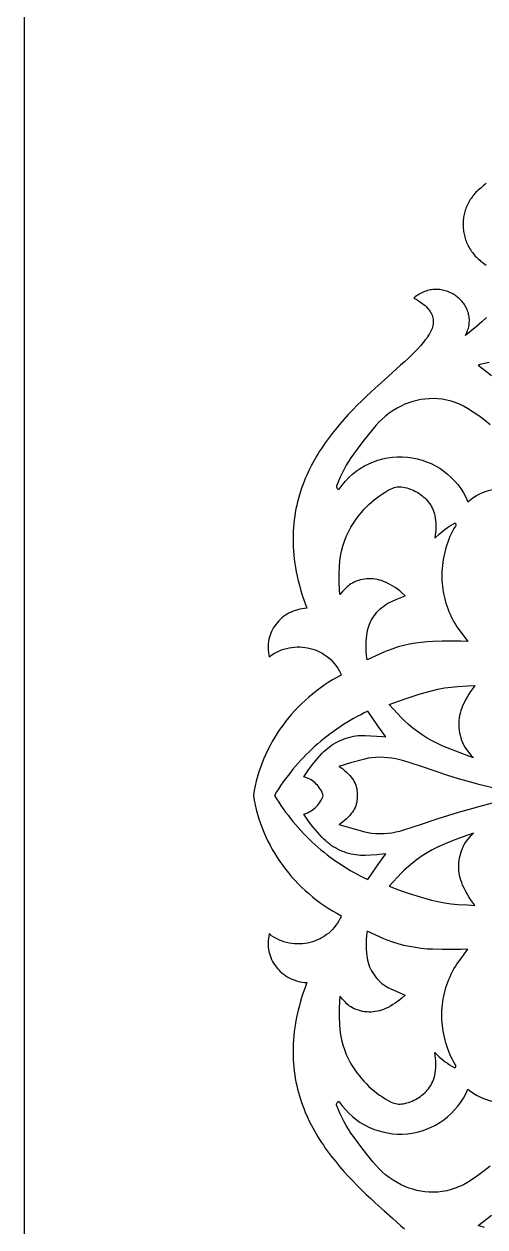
# Model space of a CAD drawing. Extents: x 2828 to 3228, y -800 to 800.
# Drawn here: x 2828.1 to 2908.5, y -75.3 to 134.5 of the extents above; entities that cross this region are included whole.
import ezdxf

# ---------------------------------------------------------------- set-up
doc = ezdxf.new("R2010")
doc.units = 0
doc.layers.add('LAYER_1', color=18, linetype='CONTINUOUS')

msp = doc.modelspace()

# ---------------------------------------------------------------- linework, layer by layer
at = {"layer": 'LAYER_1'}
for points in [[(2828.14, -800), (3228.14, -800), (3228.14, 800), (2828.14, 800)], [(2894.41, 26.15), (2893.42, 25.89), (2892.45, 25.58), (2891.49, 25.24), (2890.89, 24.99), (2887.97, 23.66), (2887.93, 23.96), (2887.87, 24.53), (2887.83, 25.1), (2887.81, 25.67), (2887.81, 26.24), (2887.83, 26.81), (2887.86, 27.39), (2887.92, 27.95), (2887.97, 28.35), (2888.05, 28.75), (2888.15, 29.14), (2888.27, 29.52), (2888.42, 29.89), (2888.58, 30.25), (2888.76, 30.61), (2888.96, 30.96), (2889.19, 31.29), (2889.43, 31.61), (2889.68, 31.93), (2889.96, 32.22), (2890.25, 32.51), (2890.56, 32.78), (2890.89, 33.03), (2891.23, 33.27), (2891.61, 33.5), (2892, 33.7), (2893.15, 34.21), (2894.62, 34.82), (2894.03, 35.35), (2893.66, 35.66), (2893.28, 35.95), (2892.89, 36.23), (2892.48, 36.49), (2892.07, 36.73), (2891.64, 36.96), (2891.2, 37.18), (2890.86, 37.33), (2890.5, 37.46), (2890.14, 37.56), (2889.77, 37.65), (2889.4, 37.71), (2889.03, 37.76), (2888.66, 37.78), (2888.29, 37.78), (2887.91, 37.76), (2887.54, 37.72), (2887.17, 37.66), (2886.81, 37.58), (2886.45, 37.47), (2886.09, 37.35), (2885.74, 37.2), (2885.4, 37.03), (2885.16, 36.89), (2884.93, 36.74), (2884.71, 36.57), (2884.5, 36.38), (2884.07, 35.96), (2883.66, 35.53), (2883.26, 35.08), (2883.21, 35.02), (2883.15, 35.88), (2883.11, 37.24), (2883.11, 38.6), (2883.15, 39.96), (2883.22, 40.85), (2883.34, 41.74), (2883.51, 42.62), (2883.74, 43.48), (2884.02, 44.33), (2884.35, 45.17), (2884.73, 45.98), (2885.16, 46.78), (2885.49, 47.32), (2885.83, 47.85), (2886.2, 48.37), (2886.58, 48.87), (2886.99, 49.36), (2887.41, 49.84), (2887.85, 50.3), (2888.3, 50.75), (2888.74, 51.15), (2889.19, 51.54), (2889.66, 51.91), (2890.14, 52.26), (2890.64, 52.59), (2891.15, 52.91), (2891.67, 53.21), (2892.2, 53.49), (2892.44, 53.59), (2892.69, 53.68), (2892.94, 53.75), (2893.2, 53.8), (2893.46, 53.82), (2893.72, 53.83), (2893.99, 53.81), (2894.25, 53.78), (2894.58, 53.71), (2894.9, 53.63), (2895.22, 53.53), (2895.54, 53.42), (2895.85, 53.3), (2896.15, 53.17), (2896.44, 53.02), (2896.73, 52.86), (2897, 52.68), (2897.27, 52.5), (2897.53, 52.3), (2897.78, 52.09), (2898.03, 51.87), (2898.26, 51.64), (2898.47, 51.4), (2898.68, 51.15), (2898.88, 50.88), (2899.07, 50.6), (2899.23, 50.32), (2899.38, 50.02), (2899.51, 49.72), (2899.62, 49.41), (2899.72, 49.09), (2899.79, 48.77), (2899.87, 48.36), (2899.93, 47.94), (2899.96, 47.52), (2899.98, 47.1), (2899.98, 46.68), (2899.96, 46.26), (2899.92, 45.84), (2899.78, 44.85), (2900.53, 45.56), (2900.88, 45.86), (2901.24, 46.16), (2901.6, 46.44), (2901.98, 46.71), (2902.37, 46.97), (2902.77, 47.21), (2903.16, 47.44), (2903.22, 47.46), (2903.26, 47.47), (2903.31, 47.46), (2903.35, 47.45), (2903.39, 47.43), (2903.42, 47.4), (2903.44, 47.37), (2903.46, 47.33), (2903.47, 47.24), (2903.46, 47.15), (2903.43, 47.06), (2903.38, 46.97), (2903.12, 46.53), (2902.87, 46.08), (2902.63, 45.62), (2902.42, 45.15), (2902.22, 44.66), (2902.04, 44.17), (2901.87, 43.67), (2901.71, 43.17), (2901.58, 42.67), (2901.45, 42.16), (2901.35, 41.65), (2901.25, 41.14), (2901.18, 40.62), (2901.12, 40.1), (2901.07, 39.59), (2901.04, 39.07), (2901.02, 38.54), (2901.03, 38.02), (2901.04, 37.5), (2901.08, 36.98), (2901.12, 36.48), (2901.19, 35.97), (2901.26, 35.48), (2901.36, 34.98), (2901.47, 34.49), (2901.59, 34), (2901.73, 33.52), (2901.89, 33.04), (2902.05, 32.57), (2902.24, 32.1), (2902.44, 31.63), (2902.65, 31.17), (2902.88, 30.72), (2903.12, 30.27), (2903.38, 29.83), (2903.65, 29.4), (2904.01, 28.88), (2905.56, 26.84), (2904.35, 26.88), (2902.72, 26.89), (2901.09, 26.88), (2899.46, 26.84), (2898.44, 26.79), (2897.42, 26.69), (2896.41, 26.55), (2895.4, 26.37)], [(2905.04, 8.39), (2905.32, 7.98), (2906.15, 6.98), (2906.51, 6.58), (2905.7, 6.86), (2904.19, 7.41), (2902.68, 8), (2901.2, 8.61), (2900.26, 9.04), (2899.35, 9.5), (2898.46, 10), (2897.59, 10.54), (2896.76, 11.12), (2895.95, 11.73), (2895.17, 12.38), (2894.42, 13.06), (2893.98, 13.51), (2891.84, 15.85), (2893.44, 16.45), (2895.34, 17.1), (2897.26, 17.7), (2899.19, 18.25), (2900.32, 18.52), (2901.47, 18.74), (2902.62, 18.9), (2903.79, 19), (2905.5, 19.1), (2906.77, 19.17), (2906.69, 19.07), (2906.35, 18.61), (2906.02, 18.14), (2905.7, 17.66), (2905.41, 17.16), (2905.14, 16.66), (2904.88, 16.15), (2904.64, 15.63), (2904.48, 15.21), (2904.33, 14.79), (2904.22, 14.37), (2904.12, 13.94), (2904.05, 13.51), (2904, 13.08), (2903.97, 12.65), (2903.97, 12.21), (2903.99, 11.78), (2904.04, 11.34), (2904.11, 10.91), (2904.2, 10.49), (2904.31, 10.06), (2904.45, 9.64), (2904.61, 9.23), (2904.8, 8.82)], [(2871.82, 0), (2872.19, -0.6), (2872.57, -1.19), (2872.95, -1.77), (2873.35, -2.34), (2873.76, -2.91), (2874.18, -3.46), (2874.6, -4.01), (2875.04, -4.55), (2875.49, -5.09), (2875.95, -5.61), (2876.41, -6.12), (2876.89, -6.63), (2877.37, -7.13), (2877.86, -7.61), (2878.36, -8.09), (2878.88, -8.56), (2879.39, -9.02), (2879.92, -9.47), (2880.46, -9.91), (2881, -10.34), (2881.55, -10.76), (2882.11, -11.17), (2882.68, -11.57), (2883.26, -11.96), (2883.84, -12.34), (2884.43, -12.71), (2885.03, -13.07), (2885.63, -13.41), (2886.24, -13.75), (2886.86, -14.08), (2887.49, -14.39), (2888.12, -14.69), (2888.85, -13.56), (2889.71, -12.3), (2890.6, -11.07), (2891.25, -10.21), (2890.69, -10.27), (2889.67, -10.35), (2888.65, -10.41), (2887.63, -10.45), (2887.23, -10.46), (2886.82, -10.45), (2886.42, -10.42), (2886.01, -10.38), (2885.59, -10.31), (2885.17, -10.22), (2884.76, -10.12), (2884.35, -10), (2883.95, -9.86), (2883.56, -9.71), (2883.18, -9.54), (2882.8, -9.36), (2882.44, -9.16), (2882.08, -8.94), (2881.73, -8.71), (2881.39, -8.46), (2881.07, -8.2), (2880.75, -7.93), (2880.45, -7.64), (2880.16, -7.34), (2879.33, -6.42), (2878.53, -5.47), (2877.78, -4.48), (2876.92, -3.26), (2877.45, -3.07), (2877.72, -2.96), (2877.98, -2.83), (2878.23, -2.69), (2878.47, -2.53), (2878.7, -2.36), (2878.92, -2.18), (2879.12, -1.98), (2879.33, -1.76), (2879.52, -1.53), (2879.69, -1.28), (2879.85, -1.03), (2880, -0.77), (2880.12, -0.5), (2880.23, -0.23), (2880.31, 0), (2880.23, 0.23), (2880.12, 0.5), (2880, 0.77), (2879.85, 1.03), (2879.69, 1.28), (2879.52, 1.53), (2879.33, 1.76), (2879.12, 1.98), (2878.92, 2.18), (2878.7, 2.36), (2878.47, 2.53), (2878.23, 2.69), (2877.98, 2.83), (2877.72, 2.96), (2877.45, 3.07), (2876.92, 3.26), (2877.78, 4.48), (2878.53, 5.47), (2879.33, 6.42), (2880.16, 7.34), (2880.45, 7.64), (2880.75, 7.93), (2881.07, 8.2), (2881.39, 8.46), (2881.73, 8.71), (2882.08, 8.94), (2882.44, 9.16), (2882.8, 9.36), (2883.18, 9.54), (2883.56, 9.71), (2883.95, 9.86), (2884.35, 10), (2884.76, 10.12), (2885.17, 10.22), (2885.59, 10.31), (2886.01, 10.38), (2886.42, 10.42), (2886.82, 10.45), (2887.23, 10.46), (2887.63, 10.45), (2888.65, 10.41), (2889.67, 10.35), (2890.69, 10.27), (2891.25, 10.21), (2890.6, 11.07), (2889.71, 12.3), (2888.85, 13.56), (2888.12, 14.69), (2887.49, 14.39), (2886.86, 14.08), (2886.24, 13.75), (2885.63, 13.41), (2885.03, 13.07), (2884.43, 12.71), (2883.84, 12.34), (2883.26, 11.96), (2882.68, 11.57), (2882.11, 11.17), (2881.55, 10.76), (2881, 10.34), (2880.46, 9.91), (2879.92, 9.47), (2879.39, 9.02), (2878.88, 8.56), (2878.36, 8.09), (2877.86, 7.61), (2877.37, 7.13), (2876.89, 6.63), (2876.41, 6.12), (2875.95, 5.61), (2875.49, 5.09), (2875.04, 4.55), (2874.6, 4.01), (2874.18, 3.46), (2873.76, 2.91), (2873.35, 2.34), (2872.95, 1.77), (2872.57, 1.19), (2872.19, 0.6)], [(2905.04, -8.39), (2905.32, -7.98), (2906.15, -6.98), (2906.51, -6.58), (2905.7, -6.86), (2904.19, -7.41), (2902.68, -8), (2901.2, -8.61), (2900.26, -9.04), (2899.35, -9.5), (2898.46, -10), (2897.59, -10.54), (2896.76, -11.12), (2895.95, -11.73), (2895.17, -12.38), (2894.42, -13.06), (2893.98, -13.51), (2891.84, -15.85), (2893.44, -16.45), (2895.34, -17.1), (2897.26, -17.7), (2899.19, -18.25), (2900.32, -18.52), (2901.47, -18.74), (2902.62, -18.9), (2903.79, -19), (2905.5, -19.1), (2906.77, -19.17), (2906.69, -19.07), (2906.35, -18.61), (2906.02, -18.14), (2905.7, -17.66), (2905.41, -17.16), (2905.14, -16.66), (2904.88, -16.15), (2904.64, -15.63), (2904.48, -15.21), (2904.33, -14.79), (2904.22, -14.37), (2904.12, -13.94), (2904.05, -13.51), (2904, -13.08), (2903.97, -12.65), (2903.97, -12.21), (2903.99, -11.78), (2904.04, -11.34), (2904.11, -10.91), (2904.2, -10.49), (2904.31, -10.06), (2904.45, -9.64), (2904.61, -9.23), (2904.8, -8.82)], [(2894.41, -26.15), (2893.42, -25.89), (2892.45, -25.58), (2891.49, -25.24), (2890.89, -24.99), (2887.97, -23.66), (2887.93, -23.96), (2887.87, -24.53), (2887.83, -25.1), (2887.81, -25.67), (2887.81, -26.24), (2887.83, -26.81), (2887.86, -27.39), (2887.92, -27.95), (2887.97, -28.35), (2888.05, -28.75), (2888.15, -29.14), (2888.27, -29.52), (2888.42, -29.89), (2888.58, -30.25), (2888.76, -30.61), (2888.96, -30.96), (2889.19, -31.29), (2889.43, -31.61), (2889.68, -31.93), (2889.96, -32.22), (2890.25, -32.51), (2890.56, -32.78), (2890.89, -33.03), (2891.23, -33.27), (2891.61, -33.5), (2892, -33.7), (2893.15, -34.21), (2894.62, -34.82), (2894.03, -35.35), (2893.66, -35.66), (2893.28, -35.95), (2892.89, -36.23), (2892.48, -36.49), (2892.07, -36.73), (2891.64, -36.96), (2891.2, -37.18), (2890.86, -37.33), (2890.5, -37.46), (2890.14, -37.56), (2889.77, -37.65), (2889.4, -37.71), (2889.03, -37.76), (2888.66, -37.78), (2888.29, -37.78), (2887.91, -37.76), (2887.54, -37.72), (2887.17, -37.66), (2886.81, -37.58), (2886.45, -37.47), (2886.09, -37.35), (2885.74, -37.2), (2885.4, -37.03), (2885.16, -36.89), (2884.93, -36.74), (2884.71, -36.57), (2884.5, -36.38), (2884.07, -35.96), (2883.66, -35.53), (2883.26, -35.08), (2883.21, -35.02), (2883.15, -35.88), (2883.11, -37.24), (2883.11, -38.6), (2883.15, -39.96), (2883.22, -40.85), (2883.34, -41.74), (2883.51, -42.62), (2883.74, -43.48), (2884.02, -44.33), (2884.35, -45.17), (2884.73, -45.98), (2885.16, -46.78), (2885.49, -47.32), (2885.83, -47.85), (2886.2, -48.37), (2886.58, -48.87), (2886.99, -49.36), (2887.41, -49.84), (2887.85, -50.3), (2888.3, -50.75), (2888.74, -51.15), (2889.19, -51.54), (2889.66, -51.91), (2890.14, -52.26), (2890.64, -52.59), (2891.15, -52.91), (2891.67, -53.21), (2892.2, -53.49), (2892.44, -53.59), (2892.69, -53.68), (2892.94, -53.75), (2893.2, -53.8), (2893.46, -53.82), (2893.72, -53.83), (2893.99, -53.81), (2894.25, -53.78), (2894.58, -53.71), (2894.9, -53.63), (2895.22, -53.53), (2895.54, -53.42), (2895.85, -53.3), (2896.15, -53.17), (2896.44, -53.02), (2896.73, -52.86), (2897, -52.68), (2897.27, -52.5), (2897.53, -52.3), (2897.78, -52.09), (2898.03, -51.87), (2898.26, -51.64), (2898.47, -51.4), (2898.68, -51.15), (2898.88, -50.88), (2899.07, -50.6), (2899.23, -50.32), (2899.38, -50.02), (2899.51, -49.72), (2899.62, -49.41), (2899.72, -49.09), (2899.79, -48.77), (2899.87, -48.36), (2899.93, -47.94), (2899.96, -47.52), (2899.98, -47.1), (2899.98, -46.68), (2899.96, -46.26), (2899.92, -45.84), (2899.78, -44.85), (2900.53, -45.56), (2900.88, -45.86), (2901.24, -46.16), (2901.6, -46.44), (2901.98, -46.71), (2902.37, -46.97), (2902.77, -47.21), (2903.16, -47.44), (2903.22, -47.46), (2903.26, -47.47), (2903.31, -47.46), (2903.35, -47.45), (2903.39, -47.43), (2903.42, -47.4), (2903.44, -47.37), (2903.46, -47.33), (2903.47, -47.24), (2903.46, -47.15), (2903.43, -47.06), (2903.38, -46.97), (2903.12, -46.53), (2902.87, -46.08), (2902.63, -45.62), (2902.42, -45.15), (2902.22, -44.66), (2902.04, -44.17), (2901.87, -43.67), (2901.71, -43.17), (2901.58, -42.67), (2901.45, -42.16), (2901.35, -41.65), (2901.25, -41.14), (2901.18, -40.62), (2901.12, -40.1), (2901.07, -39.59), (2901.04, -39.07), (2901.02, -38.54), (2901.03, -38.02), (2901.04, -37.5), (2901.08, -36.98), (2901.12, -36.48), (2901.19, -35.97), (2901.26, -35.48), (2901.36, -34.98), (2901.47, -34.49), (2901.59, -34), (2901.73, -33.52), (2901.89, -33.04), (2902.05, -32.57), (2902.24, -32.1), (2902.44, -31.63), (2902.65, -31.17), (2902.88, -30.72), (2903.12, -30.27), (2903.38, -29.83), (2903.65, -29.4), (2904.01, -28.88), (2905.56, -26.84), (2904.35, -26.88), (2902.72, -26.89), (2901.09, -26.88), (2899.46, -26.84), (2898.44, -26.79), (2897.42, -26.69), (2896.41, -26.55), (2895.4, -26.37)]]:
    msp.add_lwpolyline(points, close=True, dxfattribs=at)
for points in [[(2908.77, 106.76), (2908.52, 106.55), (2908.26, 106.33), (2908.02, 106.1), (2907.79, 105.92), (2907.58, 105.74), (2907.37, 105.55), (2907.17, 105.36), (2906.97, 105.17), (2906.79, 104.97), (2906.61, 104.76), (2906.44, 104.55), (2906.28, 104.34), (2906.13, 104.12), (2905.98, 103.91), (2905.85, 103.68), (2905.72, 103.46), (2905.6, 103.23), (2905.48, 103), (2905.38, 102.77), (2905.28, 102.53), (2905.19, 102.29), (2905.11, 102.05), (2905.03, 101.81), (2904.97, 101.57), (2904.91, 101.32), (2904.86, 101.08), (2904.81, 100.83), (2904.78, 100.58), (2904.75, 100.34), (2904.73, 100.09), (2904.72, 99.84), (2904.71, 99.59), (2904.72, 99.34), (2904.73, 99.09), (2904.74, 98.84), (2904.77, 98.6), (2904.8, 98.35), (2904.84, 98.1), (2904.89, 97.86), (2904.95, 97.62), (2905.01, 97.38), (2905.08, 97.14), (2905.16, 96.9), (2905.25, 96.66), (2905.34, 96.43), (2905.44, 96.2), (2905.55, 95.97), (2905.67, 95.74), (2905.79, 95.52), (2905.92, 95.3), (2906.06, 95.08), (2906.2, 94.87), (2906.35, 94.66), (2906.51, 94.45), (2906.68, 94.25), (2906.85, 94.05), (2907.04, 93.86), (2907.22, 93.67), (2907.42, 93.49), (2907.62, 93.31), (2907.83, 93.13), (2908.05, 92.97), (2908.28, 92.8), (2908.51, 92.65), (2908.75, 92.49)], [(2908.83, 83.32), (2907.96, 82.56), (2907.05, 81.78), (2906.1, 81.01), (2905.12, 80.22), (2905.25, 80.48), (2905.37, 80.73), (2905.47, 80.99), (2905.56, 81.24), (2905.64, 81.49), (2905.7, 81.74), (2905.75, 81.99), (2905.78, 82.23), (2905.8, 82.48), (2905.82, 82.72), (2905.81, 82.96), (2905.8, 83.2), (2905.78, 83.43), (2905.74, 83.66), (2905.69, 83.89), (2905.64, 84.12), (2905.57, 84.34), (2905.49, 84.55), (2905.4, 84.77), (2905.31, 84.98), (2905.2, 85.18), (2905.09, 85.38), (2904.96, 85.58), (2904.83, 85.77), (2904.69, 85.95), (2904.54, 86.13), (2904.39, 86.3), (2904.23, 86.47), (2904.06, 86.63), (2903.88, 86.79), (2903.7, 86.93), (2903.52, 87.07), (2903.32, 87.21), (2903.12, 87.34), (2902.92, 87.46), (2902.71, 87.57), (2902.5, 87.67), (2902.28, 87.77), (2902.06, 87.86), (2901.84, 87.93), (2901.61, 88), (2901.38, 88.07), (2901.15, 88.12), (2900.91, 88.16), (2900.68, 88.2), (2900.44, 88.22), (2900.2, 88.23), (2899.95, 88.24), (2899.71, 88.23), (2899.47, 88.21), (2899.22, 88.18), (2898.98, 88.14), (2898.73, 88.09), (2898.49, 88.03), (2898.25, 87.96), (2898.01, 87.87), (2897.77, 87.77), (2897.53, 87.66), (2897.29, 87.54), (2897.06, 87.41), (2896.82, 87.26), (2896.59, 87.1), (2896.37, 86.92), (2896.15, 86.73), (2896.51, 86.52), (2896.86, 86.31), (2897.18, 86.1), (2897.48, 85.89), (2897.76, 85.68), (2898.02, 85.47), (2898.25, 85.26), (2898.46, 85.04), (2898.66, 84.83), (2898.83, 84.61), (2898.98, 84.4), (2899.11, 84.18), (2899.23, 83.96), (2899.32, 83.74), (2899.4, 83.52), (2899.45, 83.29), (2899.49, 83.07), (2899.51, 82.84), (2899.52, 82.62), (2899.51, 82.39), (2899.48, 82.16), (2899.43, 81.92), (2899.37, 81.69), (2899.3, 81.45), (2899.21, 81.21), (2899.1, 80.97), (2898.98, 80.73), (2898.85, 80.48), (2898.7, 80.24), (2898.54, 79.99), (2898.37, 79.73), (2898.18, 79.48), (2897.77, 78.96), (2897.32, 78.43), (2896.82, 77.89), (2896.29, 77.34), (2895.72, 76.77), (2895.11, 76.2), (2894.48, 75.6), (2893.81, 75), (2892.41, 73.74), (2890.93, 72.42), (2889.4, 71.03), (2888.62, 70.31), (2887.83, 69.57), (2887.04, 68.81), (2886.26, 68.03), (2885.47, 67.23), (2884.7, 66.41), (2883.93, 65.57), (2883.18, 64.7), (2882.44, 63.81), (2882.08, 63.36), (2881.72, 62.9), (2881.37, 62.44), (2881.02, 61.97), (2880.68, 61.49), (2880.35, 61.01), (2880.02, 60.52), (2879.7, 60.03), (2879.39, 59.53), (2879.08, 59.02), (2878.79, 58.51), (2878.5, 57.98), (2878.22, 57.46), (2877.95, 56.92), (2877.69, 56.38), (2877.44, 55.83), (2877.2, 55.28), (2876.97, 54.72), (2876.75, 54.15), (2876.54, 53.57), (2876.35, 52.99), (2876.17, 52.4), (2876, 51.8), (2875.84, 51.2), (2875.7, 50.59), (2875.56, 49.97), (2875.45, 49.34), (2875.35, 48.7), (2875.26, 48.06), (2875.19, 47.41), (2875.13, 46.75), (2875.09, 46.09), (2875.06, 45.41), (2875.06, 44.73), (2875.07, 44.04), (2875.09, 43.34), (2875.14, 42.63), (2875.2, 41.91), (2875.28, 41.19), (2875.38, 40.46), (2875.49, 39.72), (2875.63, 38.97), (2875.79, 38.21), (2875.96, 37.44), (2876.16, 36.66), (2876.38, 35.88), (2876.62, 35.08), (2876.88, 34.28), (2877.16, 33.47), (2877.47, 32.65), (2877.05, 32.61), (2876.64, 32.56), (2876.24, 32.48), (2875.85, 32.38), (2875.47, 32.27), (2875.1, 32.13), (2874.74, 31.98), (2874.39, 31.81), (2874.05, 31.62), (2873.73, 31.41), (2873.42, 31.19), (2873.12, 30.95), (2872.84, 30.7), (2872.57, 30.44), (2872.32, 30.16), (2872.09, 29.87), (2871.87, 29.57), (2871.67, 29.26), (2871.48, 28.94), (2871.31, 28.61), (2871.17, 28.27), (2871.04, 27.92), (2870.93, 27.57), (2870.84, 27.21), (2870.77, 26.84), (2870.72, 26.47), (2870.7, 26.09), (2870.7, 25.71), (2870.72, 25.33), (2870.76, 24.94), (2870.83, 24.55), (2870.92, 24.16), (2871.12, 24.31), (2871.32, 24.46), (2871.73, 24.72), (2872.16, 24.96), (2872.59, 25.18), (2873.03, 25.36), (2873.48, 25.51), (2873.93, 25.64), (2874.39, 25.75), (2874.85, 25.82), (2875.31, 25.87), (2875.77, 25.9), (2876.23, 25.89), (2876.69, 25.87), (2877.15, 25.82), (2877.6, 25.74), (2878.05, 25.64), (2878.49, 25.51), (2878.92, 25.37), (2879.35, 25.2), (2879.76, 25), (2880.16, 24.78), (2880.55, 24.54), (2880.92, 24.28), (2881.28, 24), (2881.63, 23.69), (2881.95, 23.37), (2882.26, 23.02), (2882.54, 22.65), (2882.81, 22.26), (2882.93, 22.06), (2883.05, 21.85), (2883.16, 21.64), (2883.27, 21.43), (2883.37, 21.21), (2883.46, 20.98), (2882.7, 20.56), (2881.95, 20.13), (2881.21, 19.67), (2880.5, 19.2), (2879.8, 18.71), (2879.11, 18.2), (2878.44, 17.67), (2877.79, 17.13), (2877.16, 16.57), (2876.55, 15.99), (2875.95, 15.4), (2875.37, 14.79), (2874.81, 14.17), (2874.27, 13.53), (2873.75, 12.88), (2873.25, 12.21), (2872.76, 11.53), (2872.3, 10.84), (2871.86, 10.13), (2871.44, 9.42), (2871.04, 8.69), (2870.67, 7.95), (2870.31, 7.2), (2869.98, 6.43), (2869.66, 5.66), (2869.38, 4.88), (2869.11, 4.09), (2868.87, 3.29), (2868.65, 2.48), (2868.45, 1.66), (2868.28, 0.83), (2868.14, 0), (2868.28, -0.83), (2868.45, -1.66), (2868.65, -2.48), (2868.87, -3.29), (2869.11, -4.09), (2869.38, -4.88), (2869.66, -5.66), (2869.98, -6.43), (2870.31, -7.2), (2870.67, -7.95), (2871.04, -8.69), (2871.44, -9.42), (2871.86, -10.13), (2872.3, -10.84), (2872.76, -11.53), (2873.25, -12.21), (2873.75, -12.88), (2874.27, -13.53), (2874.81, -14.17), (2875.37, -14.79), (2875.95, -15.4), (2876.55, -15.99), (2877.16, -16.57), (2877.79, -17.13), (2878.44, -17.67), (2879.11, -18.2), (2879.8, -18.71), (2880.5, -19.2), (2881.21, -19.67), (2881.95, -20.13), (2882.7, -20.56), (2883.46, -20.98), (2883.37, -21.21), (2883.27, -21.43), (2883.16, -21.64), (2883.05, -21.85), (2882.81, -22.26), (2882.54, -22.65), (2882.26, -23.02), (2881.95, -23.37), (2881.63, -23.69), (2881.28, -24), (2880.92, -24.28), (2880.55, -24.54), (2880.16, -24.78), (2879.76, -25), (2879.35, -25.2), (2878.92, -25.37), (2878.49, -25.51), (2878.05, -25.64), (2877.6, -25.74), (2877.15, -25.82), (2876.69, -25.87), (2876.23, -25.89), (2875.77, -25.9), (2875.31, -25.87), (2874.85, -25.82), (2874.39, -25.75), (2873.93, -25.64), (2873.48, -25.51), (2873.03, -25.36), (2872.59, -25.18), (2872.16, -24.96), (2871.73, -24.72), (2871.32, -24.46), (2871.12, -24.31), (2870.92, -24.16), (2870.83, -24.55), (2870.76, -24.94), (2870.72, -25.33), (2870.7, -25.71), (2870.7, -26.09), (2870.72, -26.47), (2870.77, -26.84), (2870.84, -27.21), (2870.93, -27.57), (2871.04, -27.92), (2871.17, -28.27), (2871.31, -28.61), (2871.48, -28.94), (2871.67, -29.26), (2871.87, -29.57), (2872.09, -29.87), (2872.32, -30.16), (2872.57, -30.44), (2872.84, -30.7), (2873.12, -30.95), (2873.42, -31.19), (2873.73, -31.41), (2874.05, -31.62), (2874.39, -31.81), (2874.74, -31.98), (2875.1, -32.13), (2875.47, -32.27), (2875.85, -32.38), (2876.24, -32.48), (2876.64, -32.56), (2877.05, -32.61), (2877.47, -32.65), (2877.16, -33.47), (2876.88, -34.28), (2876.62, -35.08), (2876.38, -35.88), (2876.16, -36.66), (2875.96, -37.44), (2875.79, -38.21), (2875.63, -38.97), (2875.49, -39.72), (2875.38, -40.46), (2875.28, -41.19), (2875.2, -41.91), (2875.14, -42.63), (2875.09, -43.34), (2875.07, -44.04), (2875.06, -44.73), (2875.06, -45.41), (2875.09, -46.09), (2875.13, -46.75), (2875.19, -47.41), (2875.26, -48.06), (2875.35, -48.7), (2875.45, -49.34), (2875.56, -49.97), (2875.7, -50.59), (2875.84, -51.2), (2876, -51.8), (2876.17, -52.4), (2876.35, -52.99), (2876.54, -53.57), (2876.75, -54.15), (2876.97, -54.72), (2877.2, -55.28), (2877.44, -55.83), (2877.69, -56.38), (2877.95, -56.92), (2878.22, -57.46), (2878.5, -57.98), (2878.79, -58.51), (2879.08, -59.02), (2879.39, -59.53), (2879.7, -60.03), (2880.02, -60.52), (2880.35, -61.01), (2880.68, -61.49), (2881.02, -61.97), (2881.37, -62.44), (2881.72, -62.9), (2882.44, -63.81), (2883.18, -64.7), (2883.93, -65.57), (2884.7, -66.41), (2885.47, -67.23), (2886.26, -68.03), (2887.04, -68.81), (2887.83, -69.57), (2888.62, -70.31), (2889.4, -71.03), (2890.93, -72.42), (2892.41, -73.74), (2893.81, -75), (2894.48, -75.6)], [(2909.24, 75.48), (2908.47, 75.32), (2907.71, 75.13), (2907.33, 75.02), (2908.35, 74.25), (2909.67, 73.22)], [(2909.83, 1.3), (2907.71, 1.86), (2905.81, 2.38), (2903.93, 2.92), (2902.05, 3.5), (2900.19, 4.11), (2897.29, 5.08), (2894.39, 6.01), (2893.7, 6.21), (2893, 6.37), (2892.3, 6.5), (2891.59, 6.58), (2890.87, 6.63), (2890.16, 6.65), (2889.44, 6.62), (2888.73, 6.56), (2888.15, 6.47), (2887.57, 6.34), (2885.1, 5.66), (2883.07, 5.07), (2883.39, 4.87), (2883.73, 4.62), (2884.05, 4.36), (2884.37, 4.08), (2884.67, 3.79), (2884.95, 3.49), (2885.22, 3.17), (2885.41, 2.92), (2885.58, 2.65), (2885.74, 2.38), (2885.87, 2.09), (2885.99, 1.8), (2886.08, 1.5), (2886.16, 1.2), (2886.21, 0.89), (2886.25, 0.48), (2886.26, 0), (2886.25, -0.48), (2886.21, -0.89), (2886.16, -1.2), (2886.08, -1.5), (2885.99, -1.8), (2885.87, -2.09), (2885.74, -2.38), (2885.58, -2.65), (2885.41, -2.92), (2885.22, -3.17), (2884.95, -3.49), (2884.67, -3.79), (2884.37, -4.08), (2884.05, -4.36), (2883.73, -4.62), (2883.39, -4.87), (2883.07, -5.07), (2885.1, -5.66), (2887.57, -6.34), (2888.15, -6.47), (2888.73, -6.56), (2889.44, -6.62), (2890.16, -6.65), (2890.87, -6.63), (2891.59, -6.58), (2892.3, -6.5), (2893, -6.37), (2893.7, -6.21), (2894.39, -6.01), (2897.29, -5.08), (2900.19, -4.11), (2902.05, -3.5), (2903.93, -2.92), (2905.81, -2.38), (2907.71, -1.86), (2909.83, -1.3)], [(2908.47, -75.32), (2907.71, -75.13), (2907.33, -75.02), (2908.35, -74.25), (2909.67, -73.22)]]:
    msp.add_lwpolyline(points, dxfattribs=at)
for points in [[(2909.44, 64.65), (2908.41, 65.47), (2907.45, 66.18), (2906.47, 66.85), (2905.47, 67.49), (2904.79, 67.88), (2904.09, 68.22), (2903.36, 68.51), (2902.62, 68.75), (2901.86, 68.94), (2901.09, 69.08), (2900.3, 69.16), (2899.51, 69.2), (2898.78, 69.18), (2898.06, 69.12), (2897.34, 69.02), (2896.63, 68.88), (2895.93, 68.69), (2895.25, 68.47), (2894.58, 68.2), (2893.92, 67.9), (2893.21, 67.52), (2892.52, 67.1), (2891.85, 66.64), (2891.21, 66.15), (2890.6, 65.63), (2890.02, 65.08), (2889.48, 64.5), (2888.96, 63.89), (2887.26, 61.71), (2885.6, 59.5), (2885.16, 58.87), (2884.73, 58.23), (2884.33, 57.57), (2883.95, 56.9), (2883.6, 56.21), (2883.27, 55.52), (2882.97, 54.81), (2882.7, 54.11), (2882.66, 53.95), (2882.66, 53.81), (2882.69, 53.66), (2882.76, 53.53), (2882.8, 53.48), (2882.86, 53.44), (2882.92, 53.41), (2882.98, 53.4), (2883.05, 53.4), (2883.11, 53.42, -0.594665), (2905.57, 51.22), (2905.81, 51.45, -0.605821), (2923.39, 43.19)], [(2909.44, -64.65), (2908.41, -65.47), (2907.45, -66.18), (2906.47, -66.85), (2905.47, -67.49), (2904.79, -67.88), (2904.09, -68.22), (2903.36, -68.51), (2902.62, -68.75), (2901.86, -68.94), (2901.09, -69.08), (2900.3, -69.16), (2899.51, -69.2), (2898.78, -69.18), (2898.06, -69.12), (2897.34, -69.02), (2896.63, -68.88), (2895.93, -68.69), (2895.25, -68.47), (2894.58, -68.2), (2893.92, -67.9), (2893.21, -67.52), (2892.52, -67.1), (2891.85, -66.64), (2891.21, -66.15), (2890.6, -65.63), (2890.02, -65.08), (2889.48, -64.5), (2888.96, -63.89), (2887.26, -61.71), (2885.6, -59.5), (2885.16, -58.87), (2884.73, -58.23), (2884.33, -57.57), (2883.95, -56.9), (2883.6, -56.21), (2883.27, -55.52), (2882.97, -54.81), (2882.7, -54.11), (2882.66, -53.95), (2882.66, -53.81), (2882.69, -53.66), (2882.76, -53.53), (2882.8, -53.48), (2882.86, -53.44), (2882.92, -53.41), (2882.98, -53.4), (2883.05, -53.4), (2883.11, -53.42, 0.594665), (2905.57, -51.22), (2905.81, -51.45, 0.605821), (2923.39, -43.19)]]:
    msp.add_lwpolyline(points, format="xyb", dxfattribs=at)

doc.saveas('drawing.dxf')
